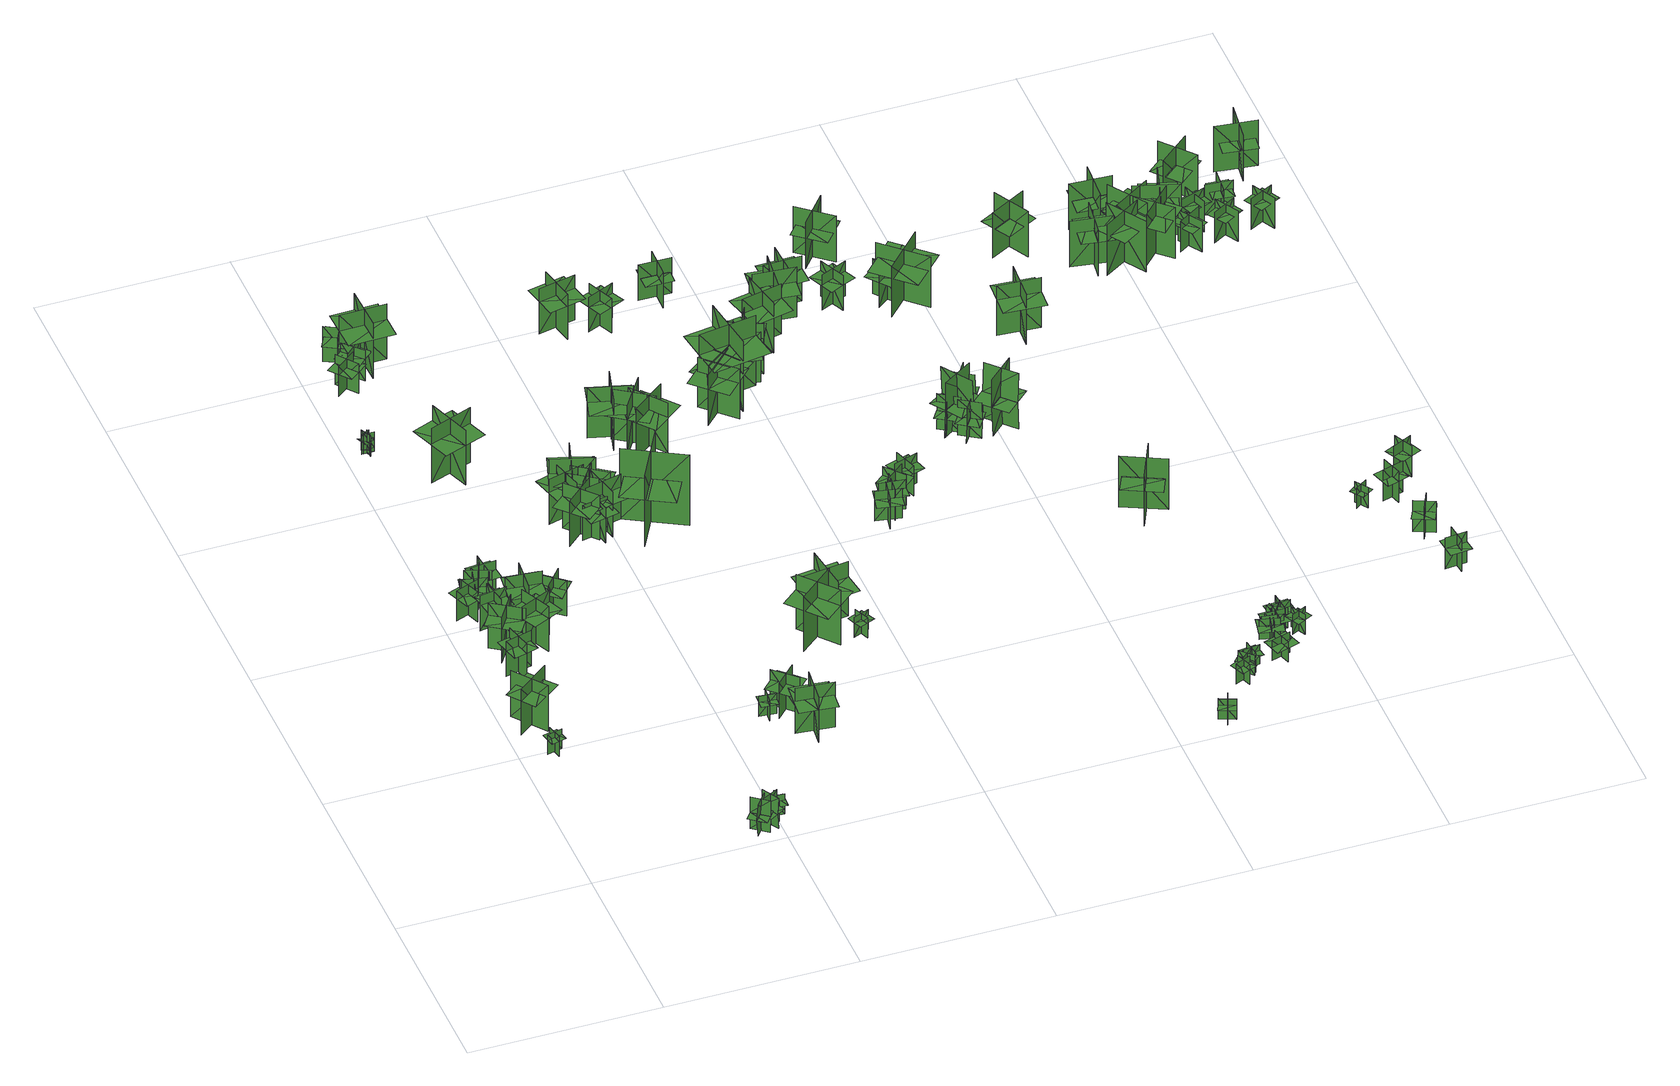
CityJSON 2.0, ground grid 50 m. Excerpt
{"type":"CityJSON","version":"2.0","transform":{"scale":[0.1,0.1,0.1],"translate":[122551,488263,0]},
"CityObjects":{
"tree1":{"type":"SolitaryVegetationObject","geometry":[{"type":"MultiSurface","lod":"1","boundaries":[[[0,1,2]],[[0,2,3]],[[4,5,6]],[[4,6,7]],[[8,9,10]],[[8,10,11]],[[8,11,12]],[[8,12,13]]]}]},
"tree2":{"type":"SolitaryVegetationObject","geometry":[{"type":"MultiSurface","lod":"1","boundaries":[[[14,15,16]],[[14,16,17]],[[18,19,20]],[[18,20,21]],[[22,23,24]],[[22,24,25]],[[22,26,27]],[[22,27,23]]]}]},
"tree3":{"type":"SolitaryVegetationObject","geometry":[{"type":"MultiSurface","lod":"1","boundaries":[[[28,29,30]],[[28,30,31]],[[32,33,34]],[[32,34,35]],[[36,37,38]],[[36,38,39]],[[36,39,40]],[[36,40,41]]]}]},
"tree4":{"type":"SolitaryVegetationObject","geometry":[{"type":"MultiSurface","lod":"1","boundaries":[[[42,43,44]],[[42,44,45]],[[46,47,48]],[[46,48,49]],[[50,51,52]],[[50,52,53]],[[50,53,54]],[[50,54,55]]]}]},
"tree5":{"type":"SolitaryVegetationObject","geometry":[{"type":"MultiSurface","lod":"1","boundaries":[[[56,57,58]],[[56,58,59]],[[60,61,62]],[[60,62,63]],[[64,65,66]],[[64,66,67]],[[64,67,68]],[[64,68,69]]]}]},
"tree6":{"type":"SolitaryVegetationObject","geometry":[{"type":"MultiSurface","lod":"1","boundaries":[[[70,71,72]],[[70,72,73]],[[74,75,76]],[[74,76,77]],[[78,79,80]],[[78,80,81]],[[78,81,82]],[[78,82,83]]]}]},
"tree7":{"type":"SolitaryVegetationObject","geometry":[{"type":"MultiSurface","lod":"1","boundaries":[[[84,85,86]],[[84,86,87]],[[88,89,90]],[[88,90,91]],[[92,93,94]],[[92,94,95]],[[92,95,96]],[[92,96,97]]]}]},
"tree8":{"type":"SolitaryVegetationObject","geometry":[{"type":"MultiSurface","lod":"1","boundaries":[[[98,99,100]],[[98,100,101]],[[102,103,104]],[[102,104,105]],[[106,107,108]],[[106,108,109]],[[106,109,110]],[[106,110,111]]]}]},
"tree9":{"type":"SolitaryVegetationObject","geometry":[{"type":"MultiSurface","lod":"1","boundaries":[[[112,113,114]],[[112,114,115]],[[116,117,118]],[[116,118,119]],[[120,121,122]],[[120,122,123]],[[120,123,124]],[[120,124,125]]]}]},
"tree10":{"type":"SolitaryVegetationObject","geometry":[{"type":"MultiSurface","lod":"1","boundaries":[[[126,127,128]],[[126,128,129]],[[130,131,132]],[[130,132,133]],[[134,135,131]],[[134,131,130]],[[136,137,127]],[[136,127,126]],[[126,127,138]],[[126,138,139]],[[126,140,141]],[[126,141,127]]]}]},
"tree11":{"type":"SolitaryVegetationObject","geometry":[{"type":"MultiSurface","lod":"1","boundaries":[[[142,143,144]],[[142,144,145]],[[146,147,148]],[[146,148,149]],[[150,151,152]],[[150,152,153]],[[150,153,154]],[[150,154,155]]]}]},
"tree12":{"type":"SolitaryVegetationObject","geometry":[{"type":"MultiSurface","lod":"1","boundaries":[[[156,157,158]],[[156,158,159]],[[160,161,162]],[[160,162,163]],[[164,165,161]],[[164,161,160]],[[166,167,157]],[[166,157,156]],[[156,157,168]],[[156,168,169]],[[156,170,171]],[[156,171,157]]]}]},
"tree13":{"type":"SolitaryVegetationObject","geometry":[{"type":"MultiSurface","lod":"1","boundaries":[[[172,173,174]],[[172,174,175]],[[176,177,178]],[[176,178,179]],[[180,181,182]],[[180,182,183]],[[180,183,184]],[[180,184,185]]]}]},
"tree14":{"type":"SolitaryVegetationObject","geometry":[{"type":"MultiSurface","lod":"1","boundaries":[[[186,187,188]],[[186,188,189]],[[190,191,192]],[[190,192,193]],[[194,195,196]],[[194,196,197]],[[194,197,198]],[[194,198,199]]]}]},
"tree15":{"type":"SolitaryVegetationObject","geometry":[{"type":"MultiSurface","lod":"1","boundaries":[[[200,201,202]],[[200,202,203]],[[204,205,206]],[[204,206,207]],[[208,209,210]],[[208,210,211]],[[208,211,212]],[[208,212,213]]]}]},
"tree16":{"type":"SolitaryVegetationObject","geometry":[{"type":"MultiSurface","lod":"1","boundaries":[[[214,215,216]],[[214,216,217]],[[218,219,220]],[[218,220,221]],[[222,223,219]],[[222,219,218]],[[224,225,215]],[[224,215,214]],[[226,227,228]],[[226,228,229]],[[230,231,232]],[[230,232,233]]]}]},
"tree17":{"type":"SolitaryVegetationObject","geometry":[{"type":"MultiSurface","lod":"1","boundaries":[[[234,235,236]],[[234,236,237]],[[238,239,240]],[[238,240,241]],[[242,243,239]],[[242,239,238]],[[244,245,235]],[[244,235,234]],[[246,247,248]],[[246,248,249]],[[250,251,252]],[[250,252,253]]]}]},
"tree18":{"type":"SolitaryVegetationObject","geometry":[{"type":"MultiSurface","lod":"1","boundaries":[[[254,255,256]],[[254,256,257]],[[258,259,260]],[[258,260,261]],[[262,263,264]],[[262,264,265]],[[262,265,266]],[[262,266,267]]]}]},
"tree19":{"type":"SolitaryVegetationObject","geometry":[{"type":"MultiSurface","lod":"1","boundaries":[[[268,269,270]],[[268,270,271]],[[272,273,274]],[[272,274,275]],[[276,277,278]],[[276,278,279]],[[276,279,280]],[[276,280,281]]]}]},
"tree20":{"type":"SolitaryVegetationObject","geometry":[{"type":"MultiSurface","lod":"1","boundaries":[[[282,283,284]],[[282,284,285]],[[286,287,288]],[[286,288,289]],[[290,291,292]],[[290,292,293]],[[290,293,294]],[[290,294,295]]]}]},
"tree21":{"type":"SolitaryVegetationObject","geometry":[{"type":"MultiSurface","lod":"1","boundaries":[[[296,297,298]],[[296,298,299]],[[300,301,302]],[[300,302,303]],[[304,305,306]],[[304,306,307]],[[304,307,308]],[[304,308,309]]]}]},
"tree22":{"type":"SolitaryVegetationObject","geometry":[{"type":"MultiSurface","lod":"1","boundaries":[[[310,311,312]],[[310,312,313]],[[314,315,316]],[[314,316,317]],[[318,319,320]],[[318,320,321]],[[318,321,322]],[[318,322,323]]]}]},
"tree23":{"type":"SolitaryVegetationObject","geometry":[{"type":"MultiSurface","lod":"1","boundaries":[[[324,325,326]],[[324,326,327]],[[328,329,330]],[[328,330,331]],[[332,333,334]],[[332,334,335]],[[332,335,336]],[[332,336,337]]]}]},
"tree24":{"type":"SolitaryVegetationObject","geometry":[{"type":"MultiSurface","lod":"1","boundaries":[[[338,339,340]],[[338,340,341]],[[342,343,344]],[[342,344,345]],[[346,347,348]],[[346,348,349]],[[346,349,350]],[[346,350,351]]]}]},
"tree25":{"type":"SolitaryVegetationObject","geometry":[{"type":"MultiSurface","lod":"1","boundaries":[[[352,353,354]],[[352,354,355]],[[356,357,358]],[[356,358,359]],[[360,361,362]],[[360,362,363]],[[360,363,364]],[[360,364,365]]]}]},
"tree26":{"type":"SolitaryVegetationObject","geometry":[{"type":"MultiSurface","lod":"1","boundaries":[[[366,367,368]],[[366,368,369]],[[370,371,372]],[[370,372,373]],[[374,375,376]],[[374,376,377]],[[374,377,378]],[[374,378,379]]]}]},
"tree27":{"type":"SolitaryVegetationObject","geometry":[{"type":"MultiSurface","lod":"1","boundaries":[[[380,381,382]],[[380,382,383]],[[384,385,386]],[[384,386,387]],[[388,389,390]],[[388,390,391]],[[388,391,392]],[[388,392,393]]]}]},
"tree28":{"type":"SolitaryVegetationObject","geometry":[{"type":"MultiSurface","lod":"1","boundaries":[[[394,395,396]],[[394,396,397]],[[398,399,400]],[[398,400,401]],[[402,403,404]],[[402,404,405]],[[402,405,406]],[[402,406,407]]]}]},
"tree29":{"type":"SolitaryVegetationObject","geometry":[{"type":"MultiSurface","lod":"1","boundaries":[[[408,409,410]],[[408,410,411]],[[412,413,414]],[[412,414,415]],[[416,417,418]],[[416,418,419]],[[416,419,420]],[[416,420,421]]]}]},
"tree30":{"type":"SolitaryVegetationObject","geometry":[{"type":"MultiSurface","lod":"1","boundaries":[[[422,423,424]],[[422,424,425]],[[426,427,428]],[[426,428,429]],[[430,431,432]],[[430,432,433]],[[430,433,434]],[[430,434,435]]]}]},
"tree31":{"type":"SolitaryVegetationObject","geometry":[{"type":"MultiSurface","lod":"1","boundaries":[[[436,437,438]],[[436,438,439]],[[440,441,442]],[[440,442,443]],[[444,445,446]],[[444,446,447]],[[444,447,448]],[[444,448,449]]]}]},
"tree32":{"type":"SolitaryVegetationObject","geometry":[{"type":"MultiSurface","lod":"1","boundaries":[[[450,451,452]],[[450,452,453]],[[454,455,456]],[[454,456,457]],[[458,459,460]],[[458,460,461]],[[458,461,462]],[[458,462,463]]]}]},
"tree33":{"type":"SolitaryVegetationObject","geometry":[{"type":"MultiSurface","lod":"1","boundaries":[[[464,465,466]],[[464,466,467]],[[468,469,470]],[[468,470,471]],[[472,473,474]],[[472,474,475]],[[472,476,477]],[[472,477,473]]]}]},
"tree34":{"type":"SolitaryVegetationObject","geometry":[{"type":"MultiSurface","lod":"1","boundaries":[[[478,479,480]],[[478,480,481]],[[482,483,484]],[[482,484,485]],[[486,487,488]],[[486,488,489]],[[486,489,490]],[[486,490,491]]]}]},
"tree35":{"type":"SolitaryVegetationObject","geometry":[{"type":"MultiSurface","lod":"1","boundaries":[[[492,493,494]],[[492,494,495]],[[496,497,498]],[[496,498,499]],[[500,501,502]],[[500,502,503]],[[500,503,504]],[[500,504,505]]]}]},
"tree36":{"type":"SolitaryVegetationObject","geometry":[{"type":"MultiSurface","lod":"1","boundaries":[[[506,507,508]],[[506,508,509]],[[510,511,512]],[[510,512,513]],[[514,515,516]],[[514,516,517]],[[514,517,518]],[[514,518,519]]]}]},
"tree37":{"type":"SolitaryVegetationObject","geometry":[{"type":"MultiSurface","lod":"1","boundaries":[[[520,521,522]],[[520,522,523]],[[524,525,526]],[[524,526,527]],[[528,529,530]],[[528,530,531]],[[528,531,532]],[[528,532,533]]]}]},
"tree38":{"type":"SolitaryVegetationObject","geometry":[{"type":"MultiSurface","lod":"1","boundaries":[[[534,535,536]],[[534,536,537]],[[538,539,540]],[[538,540,541]],[[542,543,544]],[[542,544,545]],[[542,545,546]],[[542,546,547]]]}]},
"tree39":{"type":"SolitaryVegetationObject","geometry":[{"type":"MultiSurface","lod":"1","boundaries":[[[548,549,550]],[[548,550,551]],[[552,553,554]],[[552,554,555]],[[556,557,558]],[[556,558,559]],[[556,559,560]],[[556,560,561]]]}]},
"tree40":{"type":"SolitaryVegetationObject","geometry":[{"type":"MultiSurface","lod":"1","boundaries":[[[562,563,564]],[[562,564,565]],[[566,567,568]],[[566,568,569]],[[570,571,572]],[[570,572,573]],[[570,573,574]],[[570,574,575]]]}]},
"tree41":{"type":"SolitaryVegetationObject","geometry":[{"type":"MultiSurface","lod":"1","boundaries":[[[576,577,578]],[[576,578,579]],[[580,581,582]],[[580,582,583]],[[584,585,586]],[[584,586,587]],[[584,587,588]],[[584,588,589]]]}]},
"tree42":{"type":"SolitaryVegetationObject","geometry":[{"type":"MultiSurface","lod":"1","boundaries":[[[590,591,592]],[[590,592,593]],[[594,595,596]],[[594,596,597]],[[598,599,600]],[[598,600,601]],[[598,601,602]],[[598,602,603]]]}]},
"tree43":{"type":"SolitaryVegetationObject","geometry":[{"type":"MultiSurface","lod":"1","boundaries":[[[604,605,606]],[[604,606,607]],[[608,609,610]],[[608,610,611]],[[612,613,614]],[[612,614,615]],[[612,615,616]],[[612,616,617]]]}]},
"tree44":{"type":"SolitaryVegetationObject","geometry":[{"type":"MultiSurface","lod":"1","boundaries":[[[618,619,620]],[[618,620,621]],[[622,623,624]],[[622,624,625]],[[626,627,628]],[[626,628,629]],[[626,629,630]],[[626,630,631]]]}]},
"tree45":{"type":"SolitaryVegetationObject","geometry":[{"type":"MultiSurface","lod":"1","boundaries":[[[632,633,634]],[[632,634,635]],[[636,637,638]],[[636,638,639]],[[640,641,642]],[[640,642,643]],[[640,643,644]],[[640,644,645]]]}]},
"tree46":{"type":"SolitaryVegetationObject","geometry":[{"type":"MultiSurface","lod":"1","boundaries":[[[646,647,648]],[[646,648,649]],[[650,651,652]],[[650,652,653]],[[654,655,656]],[[654,656,657]],[[654,657,658]],[[654,658,659]]]}]},
"tree47":{"type":"SolitaryVegetationObject","geometry":[{"type":"MultiSurface","lod":"1","boundaries":[[[660,661,662]],[[660,662,663]],[[664,665,666]],[[664,666,667]],[[668,669,670]],[[668,670,671]],[[668,671,672]],[[668,672,673]]]}]},
"tree48":{"type":"SolitaryVegetationObject","geometry":[{"type":"MultiSurface","lod":"1","boundaries":[[[674,675,676]],[[674,676,677]],[[678,679,680]],[[678,680,681]],[[682,683,684]],[[682,684,685]],[[682,685,686]],[[682,686,687]]]}]},
"tree49":{"type":"SolitaryVegetationObject","geometry":[{"type":"MultiSurface","lod":"1","boundaries":[[[688,689,690]],[[688,690,691]],[[692,693,694]],[[692,694,695]],[[696,697,698]],[[696,698,699]],[[696,699,700]],[[696,700,701]]]}]},
"tree50":{"type":"SolitaryVegetationObject","geometry":[{"type":"MultiSurface","lod":"1","boundaries":[[[702,703,704]],[[702,704,705]],[[706,707,708]],[[706,708,709]],[[710,711,712]],[[710,712,713]],[[710,714,715]],[[710,715,711]]]}]},
"tree51":{"type":"SolitaryVegetationObject","geometry":[{"type":"MultiSurface","lod":"1","boundaries":[[[716,717,718]],[[716,718,719]],[[720,721,722]],[[720,722,723]],[[724,725,726]],[[724,726,727]],[[724,727,728]],[[724,728,729]]]}]},
"tree52":{"type":"SolitaryVegetationObject","geometry":[{"type":"MultiSurface","lod":"1","boundaries":[[[730,731,732]],[[730,732,733]],[[734,735,736]],[[734,736,737]],[[738,739,740]],[[738,740,741]],[[738,741,742]],[[738,742,743]]]}]},
"tree53":{"type":"SolitaryVegetationObject","geometry":[{"type":"MultiSurface","lod":"1","boundaries":[[[744,745,746]],[[744,746,747]],[[748,749,750]],[[748,750,751]],[[752,753,754]],[[752,754,755]],[[752,755,756]],[[752,756,757]]]}]},
"tree54":{"type":"SolitaryVegetationObject","geometry":[{"type":"MultiSurface","lod":"1","boundaries":[[[758,759,760]],[[758,760,761]],[[762,763,764]],[[762,764,765]],[[766,767,768]],[[766,768,769]],[[766,769,770]],[[766,770,771]]]}]},
"tree55":{"type":"SolitaryVegetationObject","geometry":[{"type":"MultiSurface","lod":"1","boundaries":[[[772,773,774]],[[772,774,775]],[[776,777,778]],[[776,778,779]],[[780,781,782]],[[780,782,783]],[[780,783,784]],[[780,784,785]]]}]},
"tree56":{"type":"SolitaryVegetationObject","geometry":[{"type":"MultiSurface","lod":"1","boundaries":[[[786,787,788]],[[786,788,789]],[[790,791,792]],[[790,792,793]],[[794,795,796]],[[794,796,797]],[[794,797,798]],[[794,798,799]]]}]},
"tree57":{"type":"SolitaryVegetationObject","geometry":[{"type":"MultiSurface","lod":"1","boundaries":[[[800,801,802]],[[800,802,803]],[[804,805,806]],[[804,806,807]],[[808,809,810]],[[808,810,811]],[[808,811,812]],[[808,812,813]]]}]},
"tree58":{"type":"SolitaryVegetationObject","geometry":[{"type":"MultiSurface","lod":"1","boundaries":[[[814,815,816]],[[814,816,817]],[[818,819,820]],[[818,820,821]],[[822,823,819]],[[822,819,818]],[[824,825,815]],[[824,815,814]],[[814,815,826]],[[814,826,827]],[[814,828,829]],[[814,829,815]]]}]},
"tree59":{"type":"SolitaryVegetationObject","geometry":[{"type":"MultiSurface","lod":"1","boundaries":[[[830,831,832]],[[830,832,833]],[[834,835,836]],[[834,836,837]],[[838,839,840]],[[838,840,841]],[[838,841,842]],[[838,842,843]]]}]},
"tree60":{"type":"SolitaryVegetationObject","geometry":[{"type":"MultiSurface","lod":"1","boundaries":[[[844,845,846]],[[844,846,847]],[[848,849,850]],[[848,850,851]],[[852,853,849]],[[852,849,848]],[[854,855,845]],[[854,845,844]],[[844,845,856]],[[844,856,857]],[[844,858,859]],[[844,859,845]]]}]},
"tree61":{"type":"SolitaryVegetationObject","geometry":[{"type":"MultiSurface","lod":"1","boundaries":[[[860,861,862]],[[860,862,863]],[[864,865,866]],[[864,866,867]],[[868,869,865]],[[868,865,864]],[[870,871,861]],[[870,861,860]],[[860,861,872]],[[860,872,873]],[[860,874,875]],[[860,875,861]]]}]},
"tree62":{"type":"SolitaryVegetationObject","geometry":[{"type":"MultiSurface","lod":"1","boundaries":[[[876,877,878]],[[876,878,879]],[[880,881,882]],[[880,882,883]],[[884,885,886]],[[884,886,887]],[[884,887,888]],[[884,888,889]]]}]},
"tree63":{"type":"SolitaryVegetationObject","geometry":[{"type":"MultiSurface","lod":"1","boundaries":[[[890,891,892]],[[890,892,893]],[[894,895,896]],[[894,896,897]],[[898,899,895]],[[898,895,894]],[[900,901,891]],[[900,891,890]],[[890,891,902]],[[890,902,903]],[[890,904,905]],[[890,905,891]]]}]},
"tree64":{"type":"SolitaryVegetationObject","geometry":[{"type":"MultiSurface","lod":"1","boundaries":[[[906,907,908]],[[906,908,909]],[[910,911,912]],[[910,912,913]],[[914,915,916]],[[914,916,917]],[[914,917,918]],[[914,918,919]]]}]},
"tree65":{"type":"SolitaryVegetationObject","geometry":[{"type":"MultiSurface","lod":"1","boundaries":[[[920,921,922]],[[920,922,923]],[[924,925,926]],[[924,926,927]],[[928,929,925]],[[928,925,924]],[[930,931,921]],[[930,921,920]],[[920,921,932]],[[920,932,933]],[[920,934,935]],[[920,935,921]]]}]},
"tree66":{"type":"SolitaryVegetationObject","geometry":[{"type":"MultiSurface","lod":"1","boundaries":[[[936,937,938]],[[936,938,939]],[[940,941,942]],[[940,942,943]],[[944,945,946]],[[944,946,947]],[[944,947,948]],[[944,948,949]]]}]},
"tree67":{"type":"SolitaryVegetationObject","geometry":[{"type":"MultiSurface","lod":"1","boundaries":[[[950,951,952]],[[950,952,953]],[[954,955,956]],[[954,956,957]],[[958,959,960]],[[958,960,961]],[[958,961,962]],[[958,962,963]]]}]},
"tree68":{"type":"SolitaryVegetationObject","geometry":[{"type":"MultiSurface","lod":"1","boundaries":[[[964,965,966]],[[964,966,967]],[[968,969,970]],[[968,970,971]],[[972,973,974]],[[972,974,975]],[[972,976,977]],[[972,977,973]]]}]},
"tree69":{"type":"SolitaryVegetationObject","geometry":[{"type":"MultiSurface","lod":"1","boundaries":[[[978,979,980]],[[978,980,981]],[[982,983,984]],[[982,984,985]],[[986,987,988]],[[986,988,989]],[[986,989,990]],[[986,990,991]]]}]},
"tree70":{"type":"SolitaryVegetationObject","geometry":[{"type":"MultiSurface","lod":"1","boundaries":[[[992,993,994]],[[992,994,995]],[[996,997,998]],[[996,998,999]],[[1000,1001,1002]],[[1000,1002,1003]],[[1000,1003,1004]],[[1000,1004,1005]]]}]},
"tree71":{"type":"SolitaryVegetationObject","geometry":[{"type":"MultiSurface","lod":"1","boundaries":[[[1006,1007,1008]],[[1006,1008,1009]],[[1010,1011,1012]],[[1010,1012,1013]],[[1014,1015,1016]],[[1014,1016,1017]],[[1014,1017,1018]],[[1014,1018,1019]]]}]},
"tree72":{"type":"SolitaryVegetationObject","geometry":[{"type":"MultiSurface","lod":"1","boundaries":[[[1020,1021,1022]],[[1020,1022,1023]],[[1024,1025,1026]],[[1024,1026,1027]],[[1028,1029,1030]],[[1028,1030,1031]],[[1028,1031,1032]],[[1028,1032,1033]]]}]},
"tree73":{"type":"SolitaryVegetationObject","geometry":[{"type":"MultiSurface","lod":"1","boundaries":[[[1034,1035,1036]],[[1034,1036,1037]],[[1038,1039,1040]],[[1038,1040,1041]],[[1042,1043,1044]],[[1042,1044,1045]],[[1042,1045,1046]],[[1042,1046,1047]]]}]},
"tree74":{"type":"SolitaryVegetationObject","geometry":[{"type":"MultiSurface","lod":"1","boundaries":[[[1048,1049,1050]],[[1048,1050,1051]],[[1052,1053,1054]],[[1052,1054,1055]],[[1056,1057,1058]],[[1056,1058,1059]],[[1056,1060,1061]],[[1056,1061,1057]]]}]},
"tree75":{"type":"SolitaryVegetationObject","geometry":[{"type":"MultiSurface","lod":"1","boundaries":[[[1062,1063,1064]],[[1062,1064,1065]],[[1066,1067,1068]],[[1066,1068,1069]],[[1070,1071,1072]],[[1070,1072,1073]],[[1070,1073,1074]],[[1070,1074,1075]]]}]},
"tree76":{"type":"SolitaryVegetationObject","geometry":[{"type":"MultiSurface","lod":"1","boundaries":[[[1076,1077,1078]],[[1076,1078,1079]],[[1080,1081,1082]],[[1080,1082,1083]],[[1084,1085,1086]],[[1084,1086,1087]],[[1084,1087,1088]],[[1084,1088,1089]]]}]},
"tree77":{"type":"SolitaryVegetationObject","geometry":[{"type":"MultiSurface","lod":"1","boundaries":[[[1090,1091,1092]],[[1090,1092,1093]],[[1094,1095,1096]],[[1094,1096,1097]],[[1098,1099,1100]],[[1098,1100,1101]],[[1098,1101,1102]],[[1098,1102,1103]]]}]},
"tree78":{"type":"SolitaryVegetationObject","geometry":[{"type":"MultiSurface","lod":"1","boundaries":[[[1104,1105,1106]],[[1104,1106,1107]],[[1108,1109,1110]],[[1108,1110,1111]],[[1112,1113,1114]],[[1112,1114,1115]],[[1112,1115,1116]],[[1112,1116,1117]]]}]},
"tree79":{"type":"SolitaryVegetationObject","geometry":[{"type":"MultiSurface","lod":"1","boundaries":[[[1118,1119,1120]],[[1118,1120,1121]],[[1122,1123,1124]],[[1122,1124,1125]],[[1126,1127,1128]],[[1126,1128,1129]],[[1126,1130,1131]],[[1126,1131,1127]]]}]},
"tree80":{"type":"SolitaryVegetationObject","geometry":[{"type":"MultiSurface","lod":"1","boundaries":[[[1132,1133,1134]],[[1132,1134,1135]],[[1136,1137,1138]],[[1136,1138,1139]],[[1140,1141,1142]],[[1140,1142,1143]],[[1140,1144,1145]],[[1140,1145,1141]]]}]},
"tree81":{"type":"SolitaryVegetationObject","geometry":[{"type":"MultiSurface","lod":"1","boundaries":[[[1146,1147,1148]],[[1146,1148,1149]],[[1150,1151,1152]],[[1150,1152,1153]],[[1154,1155,1156]],[[1154,1156,1157]],[[1154,1158,1159]],[[1154,1159,1155]]]}]},
"tree82":{"type":"SolitaryVegetationObject","geometry":[{"type":"MultiSurface","lod":"1","boundaries":[[[1160,1161,1162]],[[1160,1162,1163]],[[1164,1165,1166]],[[1164,1166,1167]],[[1168,1169,1170]],[[1168,1170,1171]],[[1168,1172,1173]],[[1168,1173,1169]]]}]},
"tree83":{"type":"SolitaryVegetationObject","geometry":[{"type":"MultiSurface","lod":"1","boundaries":[[[1174,1175,1176]],[[1174,1176,1177]],[[1178,1179,1180]],[[1178,1180,1181]],[[1182,1183,1184]],[[1182,1184,1185]],[[1182,1186,1187]],[[1182,1187,1183]]]}]},
"tree84":{"type":"SolitaryVegetationObject","geometry":[{"type":"MultiSurface","lod":"1","boundaries":[[[1188,1189,1190]],[[1188,1190,1191]],[[1192,1193,1194]],[[1192,1194,1195]],[[1196,1197,1198]],[[1196,1198,1199]],[[1196,1200,1201]],[[1196,1201,1197]]]}]},
"tree85":{"type":"SolitaryVegetationObject","geometry":[{"type":"MultiSurface","lod":"1","boundaries":[[[1202,1203,1204]],[[1202,1204,1205]],[[1206,1207,1208]],[[1206,1208,1209]],[[1210,1211,1212]],[[1210,1212,1213]],[[1210,1214,1215]],[[1210,1215,1211]]]}]},
"tree86":{"type":"SolitaryVegetationObject","geometry":[{"type":"MultiSurface","lod":"1","boundaries":[[[1216,1217,1218]],[[1216,1218,1219]],[[1220,1221,1222]],[[1220,1222,1223]],[[1224,1225,1226]],[[1224,1226,1227]],[[1224,1228,1229]],[[1224,1229,1225]]]}]},
"tree87":{"type":"SolitaryVegetationObject","geometry":[{"type":"MultiSurface","lod":"1","boundaries":[[[1230,1231,1232]],[[1230,1232,1233]],[[1234,1235,1236]],[[1234,1236,1237]],[[1238,1239,1240]],[[1238,1240,1241]],[[1238,1242,1243]],[[1238,1243,1239]]]}]},
"tree88":{"type":"SolitaryVegetationObject","geometry":[{"type":"MultiSurface","lod":"1","boundaries":[[[1244,1245,1246]],[[1244,1246,1247]],[[1248,1249,1250]],[[1248,1250,1251]],[[1252,1253,1254]],[[1252,1254,1255]],[[1252,1256,1257]],[[1252,1257,1253]]]}]},
"tree89":{"type":"SolitaryVegetationObject","geometry":[{"type":"MultiSurface","lod":"1","boundaries":[[[1258,1259,1260]],[[1258,1260,1261]],[[1262,1263,1264]],[[1262,1264,1265]],[[1266,1267,1268]],[[1266,1268,1269]],[[1266,1270,1271]],[[1266,1271,1267]]]}]},
"tree90":{"type":"SolitaryVegetationObject","geometry":[{"type":"MultiSurface","lod":"1","boundaries":[[[1272,1273,1274]],[[1272,1274,1275]],[[1276,1277,1278]],[[1276,1278,1279]],[[1280,1281,1282]],[[1280,1282,1283]],[[1280,1284,1285]],[[1280,1285,1281]]]}]},
"tree91":{"type":"SolitaryVegetationObject","geometry":[{"type":"MultiSurface","lod":"1","boundaries":[[[1286,1287,1288]],[[1286,1288,1289]],[[1290,1291,1292]],[[1290,1292,1293]],[[1294,1295,1296]],[[1294,1296,1297]],[[1294,1298,1299]],[[1294,1299,1295]]]}]},
"tree92":{"type":"SolitaryVegetationObject","geometry":[{"type":"MultiSurface","lod":"1","boundaries":[[[1300,1301,1302]],[[1300,1302,1303]],[[1304,1305,1306]],[[1304,1306,1307]],[[1308,1309,1310]],[[1308,1310,1311]],[[1308,1312,1313]],[[1308,1313,1309]]]}]},
"tree93":{"type":"SolitaryVegetationObject","geometry":[{"type":"MultiSurface","lod":"1","boundaries":[[[1314,1315,1316]],[[1314,1316,1317]],[[1318,1319,1320]],[[1318,1320,1321]],[[1322,1323,1324]],[[1322,1324,1325]],[[1322,1326,1327]],[[1322,1327,1323]]]}]},
"tree94":{"type":"SolitaryVegetationObject","geometry":[{"type":"MultiSurface","lod":"1","boundaries":[[[1328,1329,1330]],[[1328,1330,1331]],[[1332,1333,1334]],[[1332,1334,1335]],[[1336,1337,1338]],[[1336,1338,1339]],[[1336,1340,1341]],[[1336,1341,1337]]]}]},
"tree95":{"type":"SolitaryVegetationObject","geometry":[{"type":"MultiSurface","lod":"1","boundaries":[[[1342,1343,1344]],[[1342,1344,1345]],[[1346,1347,1348]],[[1346,1348,1349]],[[1350,1351,1352]],[[1350,1352,1353]],[[1350,1354,1355]],[[1350,1355,1351]]]}]},
"tree96":{"type":"SolitaryVegetationObject","geometry":[{"type":"MultiSurface","lod":"1","boundaries":[[[1356,1357,1358]],[[1356,1358,1359]],[[1360,1361,1362]],[[1360,1362,1363]],[[1364,1365,1366]],[[1364,1366,1367]],[[1364,1368,1369]],[[1364,1369,1365]]]}]},
"tree97":{"type":"SolitaryVegetationObject","geometry":[{"type":"MultiSurface","lod":"1","boundaries":[[[1370,1371,1372]],[[1370,1372,1373]],[[1374,1375,1376]],[[1374,1376,1377]],[[1378,1379,1380]],[[1378,1380,1381]],[[1378,1382,1383]],[[1378,1383,1379]]]}]}
},
"vertices":[
[105,492,14],[66,482,14],[66,482,75],[105,492,75],[80,507,14],[90,467,14],[90,467,75],[80,507,75],[80,507,59],[61,502,59],[70,462,59],[90,467,59],[109,472,59],[99,512,59],
[117,641,12],[33,576,12],[33,576,153],[117,641,153],[34,651,12],[98,567,12],[98,567,153],[34,651,153],[110,635,117],[33,576,117],[58,543,117],[136,602,117],[84,669,117],[7,609,117],
[144,810,14],[75,793,14],[75,793,123],[144,810,123],[99,837,14],[117,767,14],[117,767,123],[99,837,123],[99,837,94],[66,829,94],[83,759,94],[117,767,94],[150,776,94],[133,845,94],
[85,853,7],[136,929,7],[136,929,146],[85,853,146],[151,866,7],[74,917,7],[74,917,146],[151,866,146],[151,866,110],[176,903,110],[99,954,110],[74,917,110],[50,880,110],[126,829,110],
[99,1056,13],[37,1032,13],[37,1032,105],[99,1056,105],[59,1074,13],[82,1012,13],[82,1012,105],[59,1074,105],[59,1074,79],[28,1063,79],[51,1000,79],[82,1012,79],[113,1024,79],[90,1086,79],
[76,977,13],[147,989,13],[147,989,121],[76,977,121],[119,947,13],[107,1017,13],[107,1017,121],[119,947,121],[119,947,93],[153,952,93],[141,1023,93],[107,1017,93],[73,1011,93],[85,941,93],
[97,1092,13],[82,1027,13],[82,1027,106],[97,1092,106],[59,1068,13],[124,1054,13],[124,1054,106],[59,1068,106],[59,1068,80],[52,1036,80],[117,1022,80],[124,1054,80],[131,1087,80],[66,1101,80],
[141,1075,14],[79,1098,14],[79,1098,106],[141,1075,106],[123,1115,14],[99,1053,14],[99,1053,106],[123,1115,106],[123,1115,80],[92,1127,80],[68,1065,80],[99,1053,80],[130,1041,80],[154,1103,80],
[165,933,11],[204,850,11],[204,850,150],[165,933,150],[143,870,11],[226,909,11],[226,909,150],[143,870,150],[143,870,114],[162,830,114],[245,869,114],[226,909,114],[207,949,114],[124,910,114],
[423,53,64],[464,22,64],[480,43,64],[439,74,64],[458,58,64],[427,18,64],[430,16,111],[460,56,111],[460,56,17],[430,16,17],[422,51,17],[462,20,17],[464,22,111],[423,53,111],[408,32,64],[448,2,64],
[134,1072,14],[128,1138,14],[128,1138,107],[134,1072,107],[163,1106,14],[97,1100,14],[97,1100,107],[163,1106,107],[163,1106,81],[160,1139,81],[94,1133,81],[97,1100,81],[99,1067,81],[166,1073,81],
[449,36,62],[494,61,62],[480,84,62],[436,59,62],[458,70,62],[483,26,62],[486,27,109],[461,72,109],[461,72,16],[486,27,16],[450,34,16],[495,59,16],[494,61,109],[449,36,109],[462,13,62],[506,39,62],
[185,939,10],[194,1031,10],[194,1031,149],[185,939,149],[236,982,10],[145,991,10],[145,991,149],[236,982,149],[236,982,113],[241,1026,113],[149,1035,113],[145,991,113],[140,947,113],[232,938,113],
[520,77,14],[475,79,14],[475,79,75],[520,77,75],[500,99,14],[498,55,14],[498,55,75],[500,99,75],[500,99,58],[478,100,58],[476,56,58],[498,55,58],[520,54,58],[522,98,58],
[287,1011,12],[241,956,12],[241,956,120],[287,1011,120],[235,1006,12],[290,960,12],[290,960,120],[235,1006,120],[235,1006,92],[213,980,92],[268,933,92],[290,960,92],[312,986,92],[258,1032,92],
[57,1693,27],[45,1716,27],[45,1717,75],[57,1693,75],[63,1712,27],[40,1700,27],[40,1700,75],[63,1711,75],[63,1711,14],[40,1700,14],[57,1693,14],[45,1717,14],[57,1693,50],[45,1716,50],[33,1711,55],[45,1687,55],[47,1713,58],[56,1696,58],[64,1700,61],[56,1718,61],
[58,1686,26],[58,1712,26],[58,1712,75],[58,1686,75],[72,1700,26],[46,1700,26],[46,1700,75],[72,1700,75],[72,1700,14],[46,1700,14],[58,1686,14],[58,1712,14],[58,1686,50],[58,1712,50],[45,1712,55],[45,1686,55],[58,1709,58],[58,1689,58],[68,1689,60],[68,1709,60],
[117,1966,13],[65,1925,13],[65,1925,105],[117,1966,105],[73,1971,13],[114,1919,13],[114,1919,105],[73,1971,105],[73,1971,79],[47,1951,79],[88,1899,79],[114,1919,79],[140,1940,79],[98,1992,79],
[161,1543,12],[275,1585,12],[275,1585,181],[161,1543,181],[234,1508,12],[193,1623,12],[193,1623,181],[234,1508,181],[234,1508,134],[292,1529,134],[250,1644,134],[193,1623,134],[135,1602,134],[177,1487,134],
[101,1961,13],[150,2006,13],[150,2006,106],[101,1961,106],[145,1959,13],[100,2007,13],[100,2007,106],[145,1959,106],[145,1959,80],[170,1981,80],[125,2030,80],[100,2007,80],[76,1985,80],[121,1936,80],
[143,2026,14],[75,2062,14],[75,2062,122],[143,2026,122],[128,2075,14],[92,2007,14],[92,2007,122],[128,2075,122],[128,2075,91],[94,2094,91],[58,2025,91],[92,2007,91],[126,1989,91],[162,2057,91],
[611,461,16],[607,417,16],[607,417,77],[611,461,77],[588,442,16],[632,438,16],[632,438,77],[588,442,77],[588,442,60],[586,420,60],[630,416,60],[632,438,60],[634,460,60],[590,464,60],
[167,1964,11],[164,2086,11],[164,2086,180],[167,1964,180],[223,2022,11],[101,2020,11],[101,2020,180],[223,2022,180],[223,2022,133],[222,2083,133],[100,2081,133],[101,2020,133],[103,1959,133],[224,1961,133],
[685,423,14],[630,477,14],[630,477,122],[685,423,122],[685,475,14],[631,419,14],[631,419,122],[685,475,122],[685,475,92],[657,502,92],[603,446,92],[631,419,92],[659,392,92],[712,448,92],
[462,1272,12],[388,1205,12],[388,1205,150],[462,1272,150],[396,1276,12],[463,1202,12],[463,1202,150],[396,1276,150],[396,1276,111],[359,1243,111],[426,1169,111],[463,1202,111],[500,1235,111],[433,1309,111],
[649,357,11],[748,347,11],[748,347,150],[649,357,150],[690,305,11],[701,404,11],[701,404,150],[690,305,150],[690,305,111],[740,300,111],[750,399,111],[701,404,111],[651,409,111],[641,310,111],
[371,1301,11],[467,1327,11],[467,1327,149],[371,1301,149],[428,1267,11],[403,1363,11],[403,1363,149],[428,1267,149],[428,1267,111],[477,1280,111],[451,1376,111],[403,1363,111],[354,1350,111],[380,1254,111],
[472,1186,13],[456,1262,13],[456,1262,121],[472,1186,121],[500,1229,13],[424,1213,13],[424,1213,121],[500,1229,121],[500,1229,91],[492,1267,91],[416,1251,91],[424,1213,91],[432,1175,91],[508,1191,91],
[431,1244,10],[487,1327,10],[487,1327,149],[431,1244,149],[496,1256,10],[414,1312,10],[414,1312,149],[496,1256,149],[496,1256,110],[524,1298,110],[442,1353,110],[414,1312,110],[386,1271,110],[469,1215,110],
[391,1354,11],[497,1322,11],[497,1322,165],[391,1354,165],[425,1289,11],[457,1395,11],[457,1395,165],[425,1289,165],[425,1289,122],[478,1273,122],[510,1378,122],[457,1395,122],[405,1411,122],[372,1305,122],
[441,1238,11],[538,1261,11],[538,1261,150],[441,1238,150],[497,1203,11],[475,1300,11],[475,1300,150],[497,1203,150],[497,1203,111],[546,1214,111],[523,1311,111],[475,1300,111],[426,1288,111],[449,1191,111],
[501,1344,11],[443,1263,11],[443,1263,150],[501,1344,150],[436,1333,11],[516,1275,11],[516,1275,150],[436,1333,150],[436,1333,111],[407,1293,111],[487,1235,111],[516,1275,111],[546,1316,111],[465,1374,111],
[639,1296,7],[558,1148,7],[558,1148,225],[639,1296,225],[538,1266,7],[538,1266,225],[686,1185,225],[686,1185,7],[640,1283,141],[569,1155,141],[629,1122,141],[700,1250,141],[578,1318,141],[507,1189,141],
[867,714,15],[774,635,15],[774,635,184],[867,714,184],[786,721,15],[865,628,15],[865,628,184],[786,721,184],[786,721,137],[740,682,137],[819,589,137],[865,628,137],[912,668,137],[833,760,137],
[870,660,15],[854,781,15],[854,781,184],[870,660,184],[920,724,15],[799,708,15],[799,708,184],[920,724,184],[920,724,137],[912,785,137],[791,769,137],[799,708,137],[807,648,137],[928,664,137],
[611,1509,12],[639,1616,12],[639,1616,166],[611,1509,166],[675,1546,12],[568,1574,12],[568,1574,166],[675,1546,166],[675,1546,123],[689,1599,123],[582,1628,123],[568,1574,123],[554,1521,123],[661,1492,123],
[917,670,17],[934,629,17],[934,629,78],[917,670,78],[905,642,17],[946,659,17],[946,659,78],[905,642,78],[905,642,61],[914,622,61],[955,639,61],[946,659,61],[938,680,61],[897,663,61],
[621,1551,12],[712,1489,12],[712,1489,166],[621,1551,166],[634,1478,12],[697,1570,12],[697,1570,166],[634,1478,166],[634,1478,123],[680,1447,123],[742,1539,123],[697,1570,123],[651,1601,123],[589,1510,123],
[729,1455,12],[661,1542,12],[661,1542,166],[729,1455,166],[738,1529,12],[651,1460,12],[651,1460,166],[738,1529,166],[738,1529,123],[704,1572,123],[617,1503,123],[651,1460,123],[686,1417,123],[773,1485,123],
[635,2042,9],[655,1944,9],[655,1944,147],[635,2042,147],[598,1987,9],[696,2007,9],[696,2007,147],[598,1987,147],[598,1987,108],[608,1938,108],[705,1958,108],[696,2007,108],[686,2056,108],[588,2036,108],
[729,1997,12],[760,1926,12],[760,1926,119],[729,1997,119],[710,1949,12],[781,1980,12],[781,1980,119],[710,1949,119],[710,1949,89],[726,1914,89],[797,1945,89],[781,1980,89],[765,2016,89],[694,1985,89],
[857,1595,10],[936,1518,10],[936,1518,164],[857,1595,164],[857,1521,10],[935,1601,10],[935,1601,164],[857,1521,164],[857,1521,121],[897,1483,121],[974,1562,121],[935,1601,121],[895,1639,121],[818,1560,121],
[949,1551,9],[882,1639,9],[882,1639,163],[949,1551,163],[959,1624,9],[871,1557,9],[871,1557,163],[959,1624,163],[959,1624,120],[926,1668,120],[838,1601,120],[871,1557,120],[905,1513,120],[993,1581,120],
[955,1545,7],[933,1699,7],[933,1699,223],[955,1545,223],[1017,1628,7],[864,1605,7],[864,1605,223],[1017,1628,223],[1017,1628,162],[1006,1705,162],[853,1682,162],[864,1605,162],[876,1528,162],[1029,1551,162],
[1139,1063,16],[1127,998,16],[1127,998,108],[1139,1063,108],[1103,1038,16],[1168,1026,16],[1168,1026,108],[1103,1038,108],[1103,1038,82],[1096,1006,82],[1162,993,82],[1168,1026,82],[1174,1059,82],[1109,1071,82],
[922,1651,10],[1031,1632,10],[1031,1632,164],[922,1651,164],[964,1590,10],[984,1699,10],[984,1699,164],[964,1590,164],[964,1590,121],[1019,1581,121],[1038,1689,121],[984,1699,121],[929,1709,121],[910,1600,121],
[1157,1090,16],[1150,1024,16],[1150,1024,108],[1157,1090,108],[1122,1063,16],[1188,1055,16],[1188,1055,108],[1122,1063,108],[1122,1063,82],[1119,1030,82],[1185,1022,82],[1188,1055,82],[1192,1088,82],[1126,1096,82],
[1194,1068,16],[1152,1119,16],[1152,1119,109],[1194,1068,109],[1198,1112,16],[1147,1069,16],[1147,1069,109],[1198,1112,109],[1198,1112,83],[1177,1137,83],[1126,1095,83],[1147,1069,83],[1169,1044,83],[1220,1086,83],
[978,1636,9],[1027,1735,9],[1027,1735,163],[978,1636,163],[1048,1659,9],[949,1708,9],[949,1708,163],[1048,1659,163],[1048,1659,120],[1073,1709,120],[973,1758,120],[949,1708,120],[924,1658,120],[1024,1609,120],
[948,2023,9],[864,2024,9],[864,2024,118],[948,2023,118],[911,2061,9],[911,2061,118],[910,1976,118],[910,1976,9],[943,2020,76],[869,2021,76],[869,1986,76],[942,1986,76],[943,2055,76],[870,2056,76],
[1046,1703,11],[1006,1721,11],[1006,1721,73],[1046,1703,73],[1036,1731,11],[1018,1690,11],[1018,1690,73],[1036,1731,73],[1036,1731,55],[1016,1740,55],[998,1699,55],[1018,1690,55],[1038,1681,55],[1056,1722,55],
[1203,1158,16],[1223,1095,16],[1223,1095,108],[1203,1158,108],[1183,1119,16],[1246,1139,16],[1246,1139,108],[1183,1119,108],[1183,1119,82],[1193,1088,82],[1256,1108,82],[1246,1139,82],[1236,1171,82],[1172,1151,82],
[1099,1726,9],[1076,1834,9],[1076,1834,163],[1099,1726,163],[1140,1787,9],[1032,1764,9],[1032,1764,163],[1140,1787,163],[1140,1787,120],[1128,1842,120],[1020,1819,120],[1032,1764,120],[1043,1710,120],[1151,1733,120],
[1628,26,15],[1644,68,15],[1644,68,77],[1628,26,77],[1655,38,15],[1614,54,15],[1614,54,77],[1655,38,77],[1655,38,60],[1663,59,60],[1622,75,60],[1614,54,60],[1606,33,60],[1648,18,60],
[1087,1844,10],[1197,1833,10],[1197,1833,164],[1087,1844,164],[1133,1787,10],[1145,1897,10],[1145,1897,164],[1133,1787,164],[1133,1787,120],[1189,1781,120],[1200,1891,120],[1145,1897,120],[1090,1903,120],[1078,1793,120],
[1183,1837,11],[1179,1937,11],[1179,1937,150],[1183,1837,150],[1228,1885,11],[1129,1882,11],[1129,1882,150],[1228,1885,150],[1228,1885,111],[1226,1935,111],[1127,1932,111],[1129,1882,111],[1130,1832,111],[1230,1836,111],
[1742,182,14],[1701,165,14],[1701,165,75],[1742,182,75],[1715,194,14],[1731,152,14],[1731,152,75],[1715,194,75],[1715,194,58],[1694,185,58],[1711,144,58],[1731,152,58],[1752,161,58],[1735,202,58],
[1405,1326,68],[1373,1277,68],[1398,1260,69],[1431,1310,69],[1414,1286,68],[1365,1319,68],[1363,1316,123],[1412,1283,123],[1412,1283,14],[1363,1316,14],[1403,1328,14],[1371,1278,14],[1373,1277,123],[1405,1326,123],[1380,1343,69],[1347,1293,69],
[1725,181,14],[1757,211,14],[1757,211,75],[1725,181,75],[1754,180,14],[1724,212,14],[1724,212,75],[1754,180,75],[1754,180,58],[1770,195,58],[1740,227,58],[1724,212,58],[1708,196,58],[1738,165,58],
[1449,1327,98],[1371,1277,98],[1397,1236,98],[1476,1287,98],[1437,1264,98],[1386,1342,98],[1381,1339,184],[1432,1261,184],[1432,1261,12],[1381,1339,12],[1447,1331,12],[1369,1280,12],[1371,1277,184],[1449,1327,184],[1423,1367,98],[1345,1316,98],
[1445,1287,69],[1411,1238,69],[1437,1220,70],[1470,1270,70],[1453,1247,69],[1404,1280,69],[1402,1277,124],[1451,1244,124],[1451,1244,15],[1402,1277,15],[1443,1288,15],[1409,1239,15],[1411,1238,124],[1445,1287,124],[1420,1304,70],[1386,1255,70],
[1753,233,14],[1760,189,14],[1760,189,75],[1753,233,75],[1736,209,14],[1779,216,14],[1779,216,75],[1736,209,75],[1736,209,58],[1739,187,58],[1783,194,58],[1779,216,58],[1776,237,58],[1732,231,58],
[1450,1372,82],[1409,1308,82],[1443,1286,82],[1484,1351,82],[1463,1321,82],[1398,1362,82],[1396,1358,152],[1460,1317,152],[1460,1317,11],[1396,1358,11],[1448,1374,11],[1406,1309,11],[1409,1308,152],[1450,1372,152],[1418,1393,82],[1377,1329,82],
[1262,1836,11],[1332,1867,11],[1332,1867,119],[1262,1836,119],[1309,1817,11],[1278,1887,11],[1278,1887,119],[1309,1817,119],[1309,1817,89],[1345,1832,89],[1314,1903,89],[1278,1887,89],[1243,1872,89],[1274,1801,89],
[1477,1247,101],[1545,1310,101],[1512,1346,101],[1444,1282,101],[1478,1311,101],[1542,1243,101],[1546,1247,186],[1482,1315,186],[1482,1315,15],[1546,1247,15],[1480,1244,15],[1548,1308,15],[1545,1310,186],[1477,1247,186],[1509,1212,101],[1577,1276,101],
[1830,250,15],[1830,250,77],[1846,199,77],[1846,199,15],[1862,232,15],[1862,232,77],[1812,217,77],[1812,217,15],[1869,234,57],[1862,260,57],[1800,241,57],[1808,216,57],[1816,190,57],[1877,209,57],
[1841,323,14],[1841,323,76],[1830,270,76],[1830,270,14],[1860,292,14],[1860,292,76],[1810,303,76],[1810,303,14],[1868,291,56],[1873,317,56],[1810,330,56],[1805,304,56],[1800,277,56],[1862,264,56],
[1275,2070,6],[1359,2001,6],[1359,2001,147],[1275,2070,147],[1282,2003,6],[1282,2003,147],[1351,2086,147],[1351,2086,6],[1283,2069,93],[1356,2008,93],[1384,2042,93],[1312,2103,93],[1254,2034,93],[1327,1974,93],
[1820,311,15],[1820,311,77],[1872,302,77],[1872,302,15],[1850,331,15],[1850,331,77],[1841,281,77],[1841,281,15],[1851,339,56],[1825,344,56],[1813,281,56],[1840,276,56],[1866,271,56],[1878,334,56],
[1856,345,15],[1856,345,77],[1857,292,77],[1857,292,15],[1881,320,15],[1881,320,77],[1830,319,77],[1830,319,15],[1889,320,57],[1889,347,57],[1824,346,57],[1825,319,57],[1825,292,57],[1890,293,57],
[1889,319,15],[1889,319,77],[1845,348,77],[1845,348,15],[1854,312,15],[1854,312,77],[1882,355,77],[1882,355,15],[1850,305,57],[1872,291,57],[1907,344,57],[1885,359,57],[1862,374,57],[1827,320,57],
[1393,1797,12],[1454,1845,12],[1454,1845,120],[1393,1797,120],[1444,1791,12],[1397,1852,12],[1397,1852,120],[1444,1791,120],[1444,1791,90],[1475,1815,90],[1427,1876,90],[1397,1852,90],[1366,1828,90],[1414,1767,90],
[1882,319,16],[1882,319,78],[1877,372,78],[1877,372,16],[1854,342,16],[1854,342,78],[1906,347,78],[1906,347,16],[1847,342,58],[1849,315,58],[1913,321,58],[1910,348,58],[1908,374,58],[1844,368,58],
[1780,846,8],[1671,897,8],[1671,897,164],[1780,846,164],[1754,917,8],[1754,917,164],[1703,808,164],[1703,808,8],[1771,845,104],[1676,890,104],[1655,846,104],[1750,801,104],[1793,891,104],[1698,936,104],
[1507,1856,12],[1409,1752,12],[1409,1752,167],[1507,1856,167],[1405,1852,12],[1509,1754,12],[1509,1754,167],[1405,1852,167],[1409,1848,124],[1366,1803,124],[1462,1713,124],[1505,1758,124],[1548,1804,124],[1452,1894,124],
[1892,292,15],[1931,312,15],[1931,312,76],[1892,292,76],[1920,283,15],[1899,322,15],[1899,322,76],[1920,283,76],[1920,283,59],[1940,293,59],[1919,332,59],[1899,322,59],[1880,312,59],[1900,273,59],
[1490,1824,12],[1427,1868,12],[1427,1868,120],[1490,1824,120],[1481,1875,12],[1438,1812,12],[1438,1812,120],[1481,1875,120],[1481,1875,90],[1450,1897,90],[1406,1833,90],[1438,1812,90],[1469,1790,90],[1513,1853,90],
[1675,1546,10],[1683,1657,10],[1683,1657,164],[1675,1546,164],[1731,1594,10],[1620,1602,10],[1620,1602,164],[1731,1594,164],[1731,1594,121],[1735,1650,121],[1624,1657,121],[1620,1602,121],[1617,1547,121],[1727,1539,121],
[1808,1933,9],[1713,1881,9],[1713,1881,149],[1808,1933,149],[1743,1952,9],[1743,1952,149],[1794,1856,149],[1794,1856,9],[1804,1926,96],[1721,1881,96],[1742,1842,96],[1825,1887,96],[1782,1966,96],[1699,1921,96],
[2227,683,12],[2205,714,12],[2205,714,75],[2227,683,75],[2232,712,12],[2201,690,12],[2201,690,75],[2232,712,75],[2232,712,55],[2201,690,55],[2213,673,55],[2244,695,55],[2219,729,55],[2189,706,55],
[1940,1833,12],[1925,1727,12],[1925,1727,153],[1940,1833,153],[1873,1782,12],[1979,1767,12],[1979,1767,153],[1873,1782,153],[1939,1824,116],[1925,1727,116],[1967,1721,116],[1981,1818,116],[1897,1830,116],[1884,1734,116],
[2347,432,16],[2352,376,16],[2352,376,111],[2347,432,111],[2319,398,16],[2376,404,16],[2376,404,111],[2319,398,111],[2319,398,80],[2376,404,80],[2373,435,80],[2316,429,80],[2322,368,80],[2379,373,80],
[2336,576,14],[2312,524,14],[2312,524,109],[2336,576,109],[2295,560,14],[2347,537,14],[2347,537,109],[2295,560,109],[2295,560,78],[2347,537,78],[2359,565,78],[2308,588,78],[2282,532,78],[2334,508,78],
[2325,710,13],[2270,694,13],[2270,694,108],[2325,710,108],[2286,731,13],[2303,676,13],[2303,676,108],[2286,731,108],[2286,731,77],[2303,676,77],[2332,685,77],[2316,740,77],[2256,722,77],[2273,667,77],
[1947,1724,10],[2046,1787,10],[2046,1787,166],[1947,1724,166],[2038,1704,10],[1974,1804,10],[1974,1804,166],[2038,1704,166],[1955,1729,126],[2046,1787,126],[2021,1827,126],[1930,1769,126],[1980,1690,126],[2071,1748,126],
[2030,1915,9],[1921,1921,9],[1921,1921,149],[2030,1915,149],[1984,1965,9],[1984,1965,149],[1978,1857,149],[1978,1857,9],[2022,1911,95],[1928,1917,95],[1925,1873,95],[2020,1867,95],[2025,1956,95],[1931,1962,95],
[2092,1851,8],[1993,1786,8],[1993,1786,165],[2092,1851,165],[2000,1869,8],[2065,1771,8],[2065,1771,165],[2000,1869,165],[2083,1845,125],[1993,1786,125],[2019,1747,125],[2109,1807,125],[2058,1884,125],[1968,1825,125],
[2325,772,11],[2376,797,11],[2376,797,106],[2325,772,106],[2366,758,11],[2341,809,11],[2341,809,106],[2366,758,106],[2366,758,75],[2341,809,75],[2313,796,75],[2338,744,75],[2394,771,75],[2369,823,75],
[2130,1813,9],[2049,1728,9],[2049,1728,166],[2130,1813,166],[2037,1810,9],[2122,1729,9],[2122,1729,166],[2037,1810,166],[2123,1806,125],[2049,1728,125],[2083,1695,125],[2157,1773,125],[2090,1838,125],[2015,1760,125],
[2134,1887,9],[2101,1774,9],[2101,1774,166],[2134,1887,166],[2052,1842,9],[2166,1809,9],[2166,1809,166],[2052,1842,166],[2131,1878,125],[2101,1774,125],[2145,1761,125],[2176,1865,125],[2086,1891,125],[2056,1787,125],
[2190,1730,10],[2152,1790,10],[2152,1790,104],[2190,1730,104],[2202,1785,10],[2142,1747,10],[2142,1747,104],[2202,1785,104],[2187,1736,80],[2152,1790,80],[2129,1776,80],[2163,1721,80],[2210,1750,80],[2176,1805,80],
[2170,1821,11],[2237,1845,11],[2237,1845,105],[2170,1821,105],[2221,1798,11],[2197,1864,11],[2197,1864,105],[2221,1798,105],[2176,1823,80],[2237,1845,80],[2228,1872,80],[2167,1850,80],[2186,1797,80],[2247,1819,80],
[2245,1995,9],[2163,1924,9],[2163,1924,149],[2245,1995,149],[2177,2000,9],[2177,2000,149],[2248,1917,149],[2248,1917,9],[2243,1987,95],[2171,1926,95],[2199,1892,95],[2271,1954,95],[2213,2022,95],[2141,1960,95],
[2230,1751,10],[2291,1787,10],[2291,1787,104],[2230,1751,104],[2285,1737,10],[2249,1798,10],[2249,1798,104],[2285,1737,104],[2236,1754,80],[2291,1787,80],[2277,1811,80],[2221,1778,80],[2250,1730,80],[2306,1763,80],
[2286,1893,10],[2280,1823,10],[2280,1823,104],[2286,1893,104],[2244,1857,10],[2314,1851,10],[2314,1851,104],[2244,1857,104],[2286,1887,79],[2280,1823,79],[2308,1820,79],[2314,1885,79],[2258,1890,79],[2252,1825,79],
[2328,1766,12],[2391,1799,12],[2391,1799,106],[2328,1766,106],[2382,1750,12],[2349,1813,12],[2349,1813,106],[2382,1750,106],[2334,1769,82],[2391,1799,82],[2378,1824,82],[2321,1794,82],[2347,1744,82],[2404,1774,82],
[2374,1945,12],[2388,2053,12],[2388,2053,152],[2374,1945,152],[2427,1987,12],[2427,1987,152],[2320,2001,152],[2320,2001,12],[2371,1953,99],[2383,2046,99],[2339,2052,99],[2327,1959,99],[2416,1947,99],[2428,2040,99]
]}
